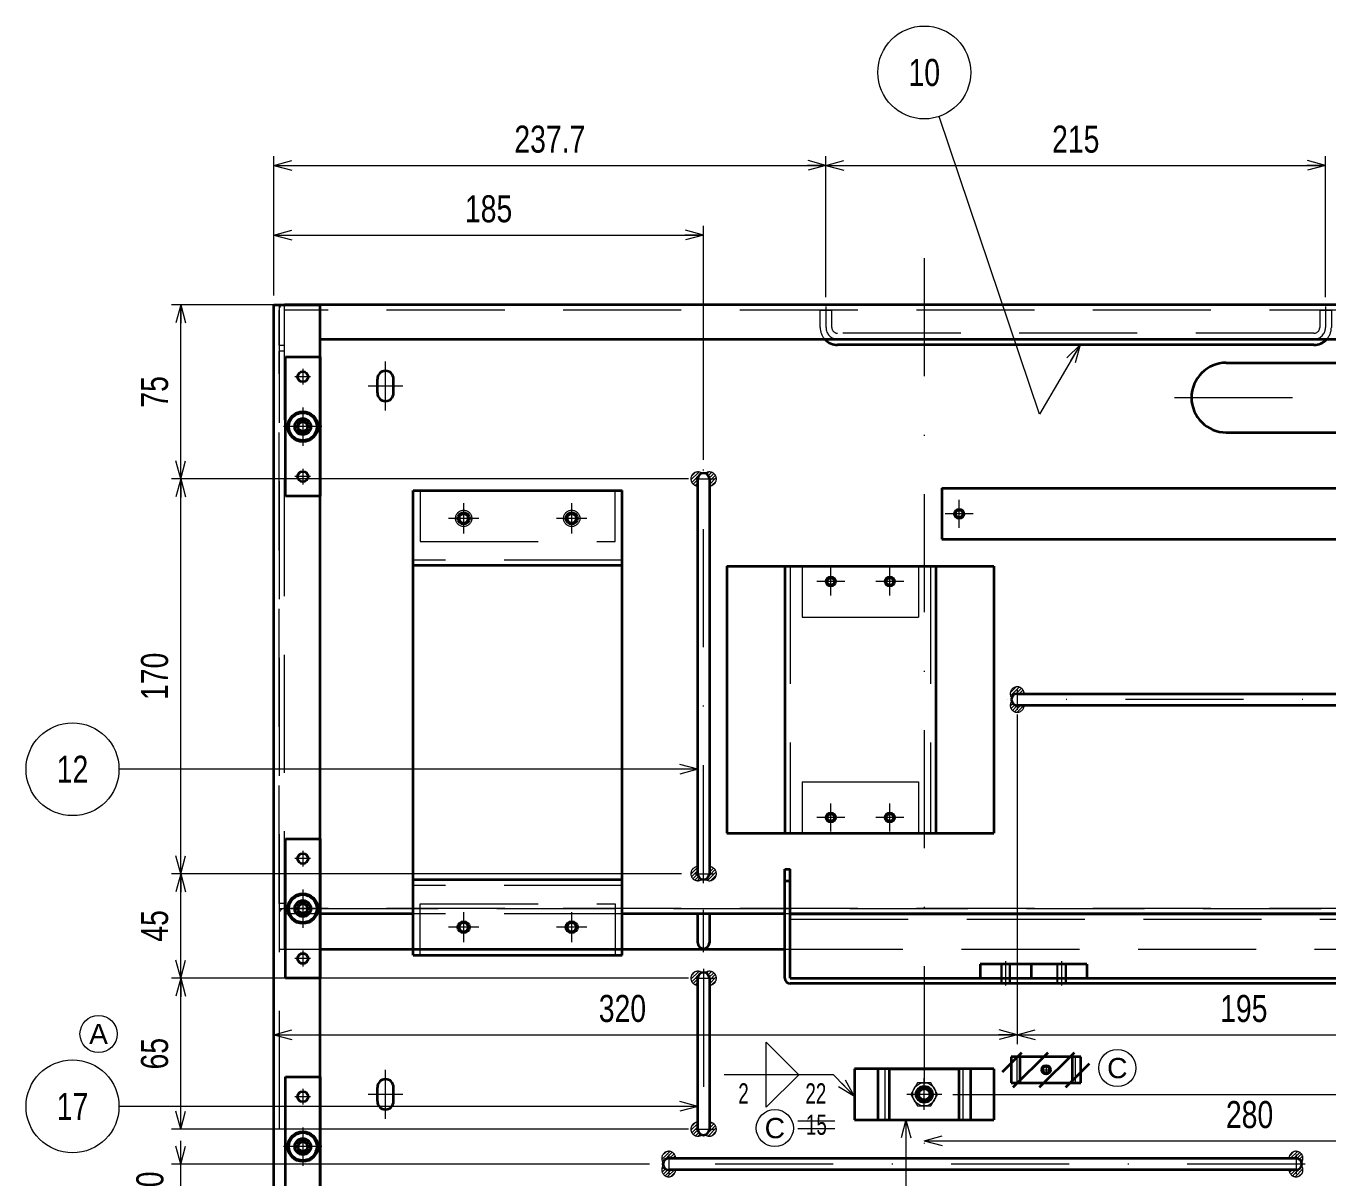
# Model space of a CAD drawing. Header units: millimetres. Extents: x 10 to 832, y 7 to 590.
# Drawn here: x 618.3 to 758.4, y 316 to 440 of the extents above; entities that cross this region are included whole.
import ezdxf
from ezdxf.enums import TextEntityAlignment as Align

# ---------------------------------------------------------------- set-up
doc = ezdxf.new("R2010")
doc.units = ezdxf.units.MM
for name, pattern in [('DASHDOT', [25.3, 12.7, -6.3, 0, -6.3]), ('DASHED', [19, 12.7, -6.3]), ('DIVIDE', [31.6, 12.7, -6.3, 0, -6.3, 0, -6.3])]:
    doc.linetypes.add(name, pattern=pattern)
for name, color, linetype in [('GR1_02', 7, 'Continuous'), ('GR1_04', 7, 'Continuous'), ('GR1_05', 7, 'Continuous'), ('GR1_06', 7, 'Continuous'), ('GR1_11', 7, 'Continuous'), ('GR1_12', 7, 'Continuous'), ('GR1_15', 7, 'Continuous'), ('GR1_16', 7, 'Continuous'), ('訂正', 7, 'Continuous')]:
    doc.layers.add(name, color=color, linetype=linetype)
doc.styles.add('HG丸ｺﾞｼｯｸM-PRO', font='')
doc.styles.get('HG丸ｺﾞｼｯｸM-PRO').set_extended_font_data('HG丸ｺﾞｼｯｸM-PRO')
pattern_1 = [(45, (0, 0), (-0.176776695, 0.176776695), [])]

# ---------------------------------------------------------------- blocks, each defined once
blk = doc.blocks.new('BLKF147')
at = {"layer": 'GR1_05', "color": 3, "linetype": 'Continuous', "lineweight": 35}
for p, q in [((700, 337.5), (700, 349.25)), ((700, 349.25), (700.575, 349.25)), ((700.575, 337.5), (700.575, 349.25)), ((783.85, 337.5), (783.85, 344.425)), ((784.425, 344.425), (784.425, 337.5)), ((700.575, 337.5), (783.85, 337.5)), ((783.85, 336.925), (700.575, 336.925))]:
    blk.add_line(p, q, dxfattribs=at)
for centre, start, end in [((700.575, 337.5), 180, 270), ((783.85, 337.5), 270, 0)]:
    blk.add_arc(centre, 0.575, start, end, dxfattribs=at)
blk = doc.blocks.new('BLKF146')
at = {"layer": 'GR1_05', "color": 3, "linetype": 'Continuous', "lineweight": 35}
for p, q in [((700, 348), (700.575, 348)), ((700.575, 344.425), (783.85, 344.425)), ((783.85, 344.425), (784.425, 344.425)), ((783.85, 343.175), (784.425, 343.175))]:
    blk.add_line(p, q, dxfattribs=at)
at = {"layer": 'GR1_05', "color": 4, "linetype": 'DASHED', "lineweight": 13}
blk.add_line((700.575, 343.85), (783.85, 343.85), dxfattribs=at)
at = {"layer": 'GR1_05', "color": 3, "linetype": 'Continuous', "lineweight": 35}
blk.add_blockref('BLKF147', (0, 0), dxfattribs=at)
blk = doc.blocks.new('BLKF148')
at = {"layer": 'GR1_06', "color": 3, "linetype": 'Continuous', "lineweight": 35}
for p, q in [((693.75, 381.875), (722.5, 381.875)), ((693.75, 381.875), (693.75, 353.125)), ((700, 381.875), (700, 353.125)), ((716.25, 381.875), (716.25, 353.125)), ((722.5, 381.875), (722.5, 353.125)), ((693.75, 353.125), (722.5, 353.125))]:
    blk.add_line(p, q, dxfattribs=at)
at = {"layer": 'GR1_06', "color": 4, "linetype": 'DASHED', "lineweight": 13}
for p, q in [((700.575, 381.875), (700.575, 353.125)), ((715.675, 381.875), (715.675, 353.125))]:
    blk.add_line(p, q, dxfattribs=at)
blk = doc.blocks.new('BLKF149')
at = {"layer": 'GR1_06', "color": 4, "linetype": 'DASHED', "lineweight": 13}
for p, q in [((701.875, 381.875), (701.875, 376.375)), ((701.875, 381.875), (714.375, 381.875)), ((714.375, 381.875), (714.375, 376.375)), ((701.875, 376.375), (714.375, 376.375))]:
    blk.add_line(p, q, dxfattribs=at)
blk = doc.blocks.new('BLKF150')
at = {"layer": 'GR1_06', "color": 4, "linetype": 'DASHED', "lineweight": 13}
for p, q in [((701.875, 358.625), (701.875, 353.125)), ((701.875, 358.625), (714.375, 358.625)), ((714.375, 358.625), (714.375, 353.125)), ((701.875, 353.125), (714.375, 353.125))]:
    blk.add_line(p, q, dxfattribs=at)
blk = doc.blocks.new('BLKF152')
at = {"layer": 'GR1_06', "color": 3, "linetype": 'Continuous', "lineweight": 35}
for radius in [0.5, 0.4]:
    blk.add_circle((704.95, 380.2), radius, dxfattribs=at)
blk = doc.blocks.new('BLKF151')
at = {"layer": 'GR1_06', "color": 4, "linetype": 'DASHDOT', "lineweight": 13}
for p, q in [((704.95, 378.7), (704.95, 381.7)), ((706.45, 380.2), (703.45, 380.2))]:
    blk.add_line(p, q, dxfattribs=at)
at = {"layer": 'GR1_06', "color": 3, "linetype": 'Continuous', "lineweight": 35}
blk.add_blockref('BLKF152', (0, 0), dxfattribs=at)
blk = doc.blocks.new('BLKF154')
at = {"layer": 'GR1_06', "color": 3, "linetype": 'Continuous', "lineweight": 35}
for radius in [0.5, 0.4]:
    blk.add_circle((711.3, 380.2), radius, dxfattribs=at)
blk = doc.blocks.new('BLKF153')
at = {"layer": 'GR1_06', "color": 4, "linetype": 'DASHDOT', "lineweight": 13}
for p, q in [((711.3, 378.7), (711.3, 381.7)), ((712.8, 380.2), (709.8, 380.2))]:
    blk.add_line(p, q, dxfattribs=at)
at = {"layer": 'GR1_06', "color": 3, "linetype": 'Continuous', "lineweight": 35}
blk.add_blockref('BLKF154', (0, 0), dxfattribs=at)
blk = doc.blocks.new('BLKF156')
at = {"layer": 'GR1_06', "color": 3, "linetype": 'Continuous', "lineweight": 35}
for radius in [0.5, 0.4]:
    blk.add_circle((711.3, 354.8), radius, dxfattribs=at)
blk = doc.blocks.new('BLKF155')
at = {"layer": 'GR1_06', "color": 4, "linetype": 'DASHDOT', "lineweight": 13}
for p, q in [((711.3, 353.3), (711.3, 356.3)), ((712.8, 354.8), (709.8, 354.8))]:
    blk.add_line(p, q, dxfattribs=at)
at = {"layer": 'GR1_06', "color": 3, "linetype": 'Continuous', "lineweight": 35}
blk.add_blockref('BLKF156', (0, 0), dxfattribs=at)
blk = doc.blocks.new('BLKF158')
at = {"layer": 'GR1_06', "color": 3, "linetype": 'Continuous', "lineweight": 35}
for radius in [0.5, 0.4]:
    blk.add_circle((704.95, 354.8), radius, dxfattribs=at)
blk = doc.blocks.new('BLKF157')
at = {"layer": 'GR1_06', "color": 4, "linetype": 'DASHDOT', "lineweight": 13}
for p, q in [((704.95, 353.3), (704.95, 356.3)), ((706.45, 354.8), (703.45, 354.8))]:
    blk.add_line(p, q, dxfattribs=at)
at = {"layer": 'GR1_06', "color": 3, "linetype": 'Continuous', "lineweight": 35}
blk.add_blockref('BLKF158', (0, 0), dxfattribs=at)
blk = doc.blocks.new('BLKF159')
at = {"layer": 'GR1_06', "color": 3, "linetype": 'Continuous', "lineweight": 35}
for p, q in [((660, 390), (682.5, 390)), ((660, 340), (660, 390)), ((682.5, 340), (682.5, 390)), ((682.5, 381.925), (660, 381.925)), ((682.5, 348.075), (660, 348.075)), ((660, 340), (682.5, 340))]:
    blk.add_line(p, q, dxfattribs=at)
at = {"layer": 'GR1_06', "color": 4, "linetype": 'DASHED', "lineweight": 13}
for p, q in [((682.5, 382.5), (660, 382.5)), ((682.5, 347.5), (660, 347.5))]:
    blk.add_line(p, q, dxfattribs=at)
blk = doc.blocks.new('BLKF161')
at = {"layer": 'GR1_06', "color": 3, "linetype": 'Continuous', "lineweight": 35}
for radius in [0.625, 0.5]:
    blk.add_circle((665.4375, 387), radius, dxfattribs=at)
blk = doc.blocks.new('BLKF160')
at = {"layer": 'GR1_06', "color": 4, "linetype": 'DASHDOT', "lineweight": 13}
for p, q in [((665.4375, 385.375), (665.4375, 388.625)), ((667.0625, 387), (663.8125, 387))]:
    blk.add_line(p, q, dxfattribs=at)
at = {"layer": 'GR1_06', "color": 3, "linetype": 'Continuous', "lineweight": 35}
blk.add_blockref('BLKF161', (0, 0), dxfattribs=at)
blk = doc.blocks.new('BLKF163')
at = {"layer": 'GR1_06', "color": 3, "linetype": 'Continuous', "lineweight": 35}
for radius in [0.625, 0.5]:
    blk.add_circle((677.0625, 387), radius, dxfattribs=at)
blk = doc.blocks.new('BLKF162')
at = {"layer": 'GR1_06', "color": 4, "linetype": 'DASHDOT', "lineweight": 13}
for p, q in [((677.0625, 385.375), (677.0625, 388.625)), ((678.6875, 387), (675.4375, 387))]:
    blk.add_line(p, q, dxfattribs=at)
at = {"layer": 'GR1_06', "color": 3, "linetype": 'Continuous', "lineweight": 35}
blk.add_blockref('BLKF163', (0, 0), dxfattribs=at)
blk = doc.blocks.new('BLKF165')
at = {"layer": 'GR1_06', "color": 3, "linetype": 'Continuous', "lineweight": 35}
for radius in [0.625, 0.5]:
    blk.add_circle((677.0625, 343), radius, dxfattribs=at)
blk = doc.blocks.new('BLKF164')
at = {"layer": 'GR1_06', "color": 4, "linetype": 'DASHDOT', "lineweight": 13}
for p, q in [((677.0625, 341.375), (677.0625, 344.625)), ((678.6875, 343), (675.4375, 343))]:
    blk.add_line(p, q, dxfattribs=at)
at = {"layer": 'GR1_06', "color": 3, "linetype": 'Continuous', "lineweight": 35}
blk.add_blockref('BLKF165', (0, 0), dxfattribs=at)
blk = doc.blocks.new('BLKF167')
at = {"layer": 'GR1_06', "color": 3, "linetype": 'Continuous', "lineweight": 35}
for radius in [0.625, 0.5]:
    blk.add_circle((665.4375, 343), radius, dxfattribs=at)
blk = doc.blocks.new('BLKF166')
at = {"layer": 'GR1_06', "color": 4, "linetype": 'DASHDOT', "lineweight": 13}
for p, q in [((665.4375, 341.375), (665.4375, 344.625)), ((667.0625, 343), (663.8125, 343))]:
    blk.add_line(p, q, dxfattribs=at)
at = {"layer": 'GR1_06', "color": 3, "linetype": 'Continuous', "lineweight": 35}
blk.add_blockref('BLKF167', (0, 0), dxfattribs=at)
blk = doc.blocks.new('BLKF168')
at = {"layer": 'GR1_06', "color": 4, "linetype": 'DASHED', "lineweight": 13}
for p, q in [((660.75, 390), (660.75, 384.5)), ((660.75, 390), (681.75, 390)), ((681.75, 384.5), (681.75, 390)), ((660.75, 384.5), (681.75, 384.5))]:
    blk.add_line(p, q, dxfattribs=at)
blk = doc.blocks.new('BLKF169')
at = {"layer": 'GR1_06', "color": 4, "linetype": 'DASHED', "lineweight": 13}
for p, q in [((660.75, 340), (660.75, 345.5)), ((660.75, 345.5), (681.75, 345.5)), ((681.75, 345.5), (681.75, 340)), ((660.75, 340), (681.75, 340))]:
    blk.add_line(p, q, dxfattribs=at)
blk = doc.blocks.new('BLKF171')
at = {"layer": 'GR1_06', "color": 3, "linetype": 'Continuous', "lineweight": 35}
for p, q in [((716.875, 390.25), (716.875, 384.75)), ((716.875, 390.25), (770.875, 390.25)), ((770.875, 384.75), (770.875, 390.25)), ((716.875, 384.75), (770.875, 384.75))]:
    blk.add_line(p, q, dxfattribs=at)
blk = doc.blocks.new('BLKF172')
at = {"layer": 'GR1_06', "color": 3, "linetype": 'Continuous', "lineweight": 35}
for radius in [0.5, 0.4]:
    blk.add_circle((769, 387.5), radius, dxfattribs=at)
blk = doc.blocks.new('BLKF173')
at = {"layer": 'GR1_06', "color": 3, "linetype": 'Continuous', "lineweight": 35}
for radius in [0.5, 0.4]:
    blk.add_circle((718.75, 387.5), radius, dxfattribs=at)
blk = doc.blocks.new('BLKF170')
at = {"layer": 'GR1_06', "color": 4, "linetype": 'DASHDOT', "lineweight": 13}
for p, q in [((718.75, 386), (718.75, 389)), ((769, 386), (769, 389)), ((720.25, 387.5), (717.25, 387.5)), ((770.5, 387.5), (767.5, 387.5))]:
    blk.add_line(p, q, dxfattribs=at)
at = {"layer": 'GR1_06', "color": 3, "linetype": 'Continuous', "lineweight": 35}
for name in ['BLKF171', 'BLKF173', 'BLKF172']:
    blk.add_blockref(name, (0, 0), dxfattribs=at)
blk = doc.blocks.new('BLKF176')
at = {"layer": 'GR1_12', "color": 3, "linetype": 'Continuous', "lineweight": 35}
for p, q in [((646.25, 389.38), (646.25, 404.38)), ((646.25, 404.38), (650, 404.38)), ((650, 404.38), (650, 389.38)), ((650, 389.38), (646.25, 389.38))]:
    blk.add_line(p, q, dxfattribs=at)
blk = doc.blocks.new('BLKF175')
at = {"layer": 'GR1_12', "color": 4, "linetype": 'DASHDOT', "lineweight": 13}
for p, q in [((648.97, 402.25), (647.28, 402.25)), ((648.13, 403.09), (648.13, 401.41)), ((648.13, 398.94), (648.13, 394.81)), ((650.19, 396.88), (646.06, 396.88)), ((648.13, 392.34), (648.13, 390.66)), ((648.97, 391.5), (647.28, 391.5))]:
    blk.add_line(p, q, dxfattribs=at)
at = {"layer": 'GR1_12', "color": 3, "linetype": 'Continuous', "lineweight": 35}
for centre, radius in [((648.13, 402.25), 0.562), ((648.13, 396.88), 1.62), ((648.13, 391.5), 0.562)]:
    blk.add_circle(centre, radius, dxfattribs=at)
blk.add_blockref('BLKF176', (0, 0), dxfattribs=at)
blk = doc.blocks.new('BLKF177')
at = {"layer": 'GR1_12', "color": 3, "linetype": 'Continuous', "lineweight": 35}
for radius in [1.62, 1.5, 0.875, 0.625, 0.5]:
    blk.add_circle((648.13, 396.88), radius, dxfattribs=at)
at = {"layer": 'GR1_12', "color": 4, "linetype": 'DASHED', "lineweight": 13}
for radius in [1.5, 1.48]:
    blk.add_circle((648.13, 396.88), radius, dxfattribs=at)
blk = doc.blocks.new('BLKF179')
at = {"layer": 'GR1_12', "color": 3, "linetype": 'Continuous', "lineweight": 35}
for p, q in [((646.25, 337.5), (646.25, 352.5)), ((646.25, 352.5), (650, 352.5)), ((650, 352.5), (650, 337.5)), ((650, 337.5), (646.25, 337.5))]:
    blk.add_line(p, q, dxfattribs=at)
blk = doc.blocks.new('BLKF178')
at = {"layer": 'GR1_12', "color": 4, "linetype": 'DASHDOT', "lineweight": 13}
for p, q in [((648.97, 350.38), (647.28, 350.38)), ((648.13, 351.22), (648.13, 349.53)), ((648.13, 347.06), (648.13, 342.94)), ((650.19, 345), (646.06, 345)), ((648.13, 340.47), (648.13, 338.78)), ((648.97, 339.62), (647.28, 339.62))]:
    blk.add_line(p, q, dxfattribs=at)
at = {"layer": 'GR1_12', "color": 3, "linetype": 'Continuous', "lineweight": 35}
for centre, radius in [((648.13, 350.38), 0.562), ((648.13, 345), 1.62), ((648.13, 339.62), 0.562)]:
    blk.add_circle(centre, radius, dxfattribs=at)
blk.add_blockref('BLKF179', (0, 0), dxfattribs=at)
blk = doc.blocks.new('BLKF180')
at = {"layer": 'GR1_12', "color": 3, "linetype": 'Continuous', "lineweight": 35}
for radius in [1.62, 1.5, 0.875, 0.625, 0.5]:
    blk.add_circle((648.13, 345), radius, dxfattribs=at)
at = {"layer": 'GR1_12', "color": 4, "linetype": 'DASHED', "lineweight": 13}
for radius in [1.5, 1.48]:
    blk.add_circle((648.13, 345), radius, dxfattribs=at)
blk = doc.blocks.new('BLKF182')
at = {"layer": 'GR1_12', "color": 3, "linetype": 'Continuous', "lineweight": 35}
for p, q in [((646.25, 311.88), (646.25, 326.88)), ((646.25, 326.88), (650, 326.88)), ((650, 326.88), (650, 311.88)), ((650, 311.88), (646.25, 311.88))]:
    blk.add_line(p, q, dxfattribs=at)
blk = doc.blocks.new('BLKF181')
at = {"layer": 'GR1_12', "color": 4, "linetype": 'DASHDOT', "lineweight": 13}
for p, q in [((648.13, 325.59), (648.13, 323.91)), ((648.97, 324.75), (647.28, 324.75)), ((648.13, 321.44), (648.13, 317.31)), ((650.19, 319.38), (646.06, 319.38)), ((648.97, 314), (647.28, 314)), ((648.13, 314.84), (648.13, 313.16))]:
    blk.add_line(p, q, dxfattribs=at)
at = {"layer": 'GR1_12', "color": 3, "linetype": 'Continuous', "lineweight": 35}
for centre, radius in [((648.13, 324.75), 0.562), ((648.13, 319.38), 1.62), ((648.13, 314), 0.562)]:
    blk.add_circle(centre, radius, dxfattribs=at)
blk.add_blockref('BLKF182', (0, 0), dxfattribs=at)
blk = doc.blocks.new('BLKF183')
at = {"layer": 'GR1_12', "color": 3, "linetype": 'Continuous', "lineweight": 35}
for radius in [1.62, 1.5, 0.875, 0.625, 0.5]:
    blk.add_circle((648.13, 319.38), radius, dxfattribs=at)
at = {"layer": 'GR1_12', "color": 4, "linetype": 'DASHED', "lineweight": 13}
for radius in [1.5, 1.48]:
    blk.add_circle((648.13, 319.38), radius, dxfattribs=at)
blk = doc.blocks.new('BLKF199')
at = {"layer": 'GR1_11', "color": 3, "linetype": 'Continuous', "lineweight": 35}
for p, q in [((687.5, 318.125), (755, 318.125)), ((755, 316.875), (687.5, 316.875))]:
    blk.add_line(p, q, dxfattribs=at)
for centre, start, end in [((687.5, 317.5), 90, 270), ((755, 317.5), 270, 90)]:
    blk.add_arc(centre, 0.625, start, end, dxfattribs=at)
blk = doc.blocks.new('BLKF208')
at = {"layer": 'GR1_11', "color": 3, "linetype": 'Continuous', "lineweight": 35}
for p, q in [((690.625, 348.75), (690.625, 391.25)), ((691.875, 391.25), (691.875, 348.75))]:
    blk.add_line(p, q, dxfattribs=at)
for centre, start, end in [((691.25, 391.25), 0, 180), ((691.25, 348.75), 180, 0)]:
    blk.add_arc(centre, 0.625, start, end, dxfattribs=at)
blk = doc.blocks.new('BLKF210')
at = {"layer": 'GR1_11', "color": 4, "linetype": 'DASHED', "lineweight": 13}
for p, q in [((703.8, 407.55), (703.8, 409.43)), ((703.8, 409.43), (705.05, 409.43)), ((705.05, 407.55), (705.05, 409.43)), ((757.55, 409.43), (757.55, 407.55)), ((757.55, 409.43), (758.8, 409.43)), ((758.8, 409.43), (758.8, 407.55)), ((756.92, 406.93), (705.67, 406.93))]:
    blk.add_line(p, q, dxfattribs=at)
at = {"layer": 'GR1_11', "color": 3, "linetype": 'Continuous', "lineweight": 35}
blk.add_line((756.92, 405.68), (705.67, 405.68), dxfattribs=at)
blk = doc.blocks.new('BLKF209')
at = {"layer": 'GR1_11', "color": 4, "linetype": 'DASHDOT', "lineweight": 13}
for p, q in [((704.425, 407.55), (704.425, 409.825)), ((758.175, 409.825), (758.175, 407.55)), ((756.925, 406.3), (705.675, 406.3))]:
    blk.add_line(p, q, dxfattribs=at)
at = {"layer": 'GR1_11', "color": 4, "linetype": 'DASHED', "lineweight": 13}
for centre, radius, start, end in [((705.675, 407.55), 1.875, 180, 223.89455), ((705.675, 407.55), 0.625, 180, 270), ((756.925, 407.55), 0.625, 270, 0), ((756.925, 407.55), 1.875, 316.10545, 0)]:
    blk.add_arc(centre, radius, start, end, dxfattribs=at)
at = {"layer": 'GR1_11', "color": 4, "linetype": 'DASHDOT', "lineweight": 13}
for centre, start, end in [((705.675, 407.55), 180, 270), ((756.925, 407.55), 270, 0)]:
    blk.add_arc(centre, 1.25, start, end, dxfattribs=at)
at = {"layer": 'GR1_11', "color": 3, "linetype": 'Continuous', "lineweight": 35}
for centre, start, end in [((705.675, 407.55), 223.89455, 270), ((756.925, 407.55), 270, 316.10545)]:
    blk.add_arc(centre, 1.875, start, end, dxfattribs=at)
at = {"layer": 'GR1_11', "color": 4, "linetype": 'DASHED', "lineweight": 13}
blk.add_blockref('BLKF210', (0, 0), dxfattribs=at)
blk = doc.blocks.new('BLKF269')
at = {"layer": 'GR1_11', "color": 3, "linetype": 'Continuous', "lineweight": 35}
for p, q in [((725, 368.125), (773.75, 368.125)), ((773.75, 366.875), (725, 366.875))]:
    blk.add_line(p, q, dxfattribs=at)
for centre, start, end in [((725, 367.5), 90, 270), ((773.75, 367.5), 270, 90)]:
    blk.add_arc(centre, 0.625, start, end, dxfattribs=at)
blk = doc.blocks.new('FXTIP_ARROW_S')
at = {"color": 0, "linetype": 'Continuous', "lineweight": -2}
for q in [(-1, 0), (-0.966, 0.259), (-0.966, -0.259)]:
    blk.add_line((0, 0), q, dxfattribs=at)
blk = doc.blocks.new('FXTIP_ARROW_E')
at = {"color": 0, "linetype": 'Continuous', "lineweight": -2}
for q in [(-1, 0), (-0.966, 0.259), (-0.966, -0.259)]:
    blk.add_line((0, 0), q, dxfattribs=at)
blk = doc.blocks.new('BLKF300')
at = {"layer": 'GR1_16', "color": 4, "linetype": 'Continuous', "lineweight": 13}
for p, q in [((701.5, 327.11), (698, 330.61)), ((698, 323.61), (698, 330.61)), ((701.5, 327.11), (698, 323.61))]:
    blk.add_line(p, q, dxfattribs=at)
blk = doc.blocks.new('BLKF323')
at = {"layer": 'GR1_05', "color": 4, "linetype": 'DASHED', "lineweight": 13}
for p, q in [((723.25, 339), (723.25, 336.925)), ((723.35, 339), (723.35, 336.925)), ((724.15, 339), (724.15, 336.925)), ((724.25, 339), (724.25, 336.925))]:
    blk.add_line(p, q, dxfattribs=at)
blk = doc.blocks.new('BLKF324')
at = {"layer": 'GR1_05', "color": 4, "linetype": 'DASHED', "lineweight": 13}
for p, q in [((729.25, 339), (729.25, 336.925)), ((729.35, 339), (729.35, 336.925)), ((730.15, 339), (730.15, 336.925)), ((730.25, 339), (730.25, 336.925))]:
    blk.add_line(p, q, dxfattribs=at)
blk = doc.blocks.new('BLKF325')
at = {"layer": 'GR1_05', "color": 3, "linetype": 'Continuous', "lineweight": 35}
for p, q in [((721, 339), (721, 337.5)), ((732.5, 339), (721, 339)), ((726.5, 339), (726.5, 337.5)), ((732.5, 339), (732.5, 337.5)), ((721, 337.5), (732.5, 337.5))]:
    blk.add_line(p, q, dxfattribs=at)
blk = doc.blocks.new('BLKF322')
at = {"layer": 'GR1_05', "color": 4, "linetype": 'DASHDOT', "lineweight": 13}
for p, q in [((723.75, 339.34), (723.75, 336.71)), ((729.75, 339.34), (729.75, 336.71))]:
    blk.add_line(p, q, dxfattribs=at)
at = {"layer": 'GR1_05', "color": 3, "linetype": 'Continuous', "lineweight": 35}
blk.add_blockref('BLKF325', (0, 0), dxfattribs=at)
at = {"layer": 'GR1_05', "color": 4, "linetype": 'DASHED', "lineweight": 13}
for name in ['BLKF323', 'BLKF324']:
    blk.add_blockref(name, (0, 0), dxfattribs=at)
blk = doc.blocks.new('BLKF336')
at = {"layer": 'GR1_11', "color": 3, "linetype": 'Continuous', "lineweight": 35}
for p, q in [((690.625, 321.25), (690.625, 337.5)), ((691.875, 337.5), (691.875, 321.25))]:
    blk.add_line(p, q, dxfattribs=at)
for centre, start, end in [((691.25, 337.5), 0, 180), ((691.25, 321.25), 180, 0)]:
    blk.add_arc(centre, 0.625, start, end, dxfattribs=at)
blk = doc.blocks.new('BLKF338')
at = {"layer": 'GR1_11', "color": 3, "linetype": 'Continuous', "lineweight": 35}
for p, q in [((690.625, 341.3), (690.625, 344.425)), ((691.875, 344.425), (691.875, 341.3))]:
    blk.add_line(p, q, dxfattribs=at)
blk.add_arc((691.25, 341.3), 0.625, 180, 0, dxfattribs=at)
blk = doc.blocks.new('BLKF337')
at = {"layer": 'GR1_11', "color": 4, "linetype": 'DASHDOT', "lineweight": 13}
blk.add_line((691.25, 340.3), (691.25, 344.88), dxfattribs=at)
at = {"layer": 'GR1_11', "color": 4, "linetype": 'DASHED', "lineweight": 13}
blk.add_line((691.88, 344.43), (690.63, 344.43), dxfattribs=at)
at = {"layer": 'GR1_11', "color": 3, "linetype": 'Continuous', "lineweight": 35}
blk.add_blockref('BLKF338', (0, 0), dxfattribs=at)
blk = doc.blocks.new('BLKF462')
at = {"layer": '訂正', "color": 3, "linetype": 'Continuous', "lineweight": 35}
for p, q in [((731.85, 329.05), (724.35, 329.05)), ((724.35, 329.05), (724.35, 326.24)), ((725.29, 329.05), (725.29, 326.24)), ((730.91, 329.05), (730.91, 326.24)), ((731.85, 326.24), (731.85, 329.05)), ((724.35, 326.24), (731.85, 326.24))]:
    blk.add_line(p, q, dxfattribs=at)
at = {"layer": '訂正', "color": 4, "linetype": 'DASHED', "lineweight": 13}
for p, q in [((724.95, 329.05), (724.95, 326.24)), ((731.25, 329.05), (731.25, 326.24))]:
    blk.add_line(p, q, dxfattribs=at)
at = {"layer": '訂正', "color": 4, "linetype": 'DASHDOT', "lineweight": 13}
for p, q in [((728.1, 328.16), (728.1, 327.13)), ((727.59, 327.65), (728.62, 327.65))]:
    blk.add_line(p, q, dxfattribs=at)
at = {"layer": '訂正', "color": 3, "linetype": 'Continuous', "lineweight": 35}
for radius in [0.469, 0.375]:
    blk.add_circle((728.1, 327.65), radius, dxfattribs=at)
blk = doc.blocks.new('BLKF503')
at = {"layer": 'GR1_02', "color": 3, "linetype": 'Continuous', "lineweight": 35}
for p, q in [((707.5, 327.75), (707.5, 322.25)), ((722.5, 327.75), (707.5, 327.75)), ((710, 327.75), (710, 322.25)), ((711.25, 327.75), (718.75, 327.75)), ((711.25, 322.25), (711.25, 327.75)), ((718.75, 322.25), (718.75, 327.75)), ((720, 322.25), (720, 327.75)), ((722.5, 327.75), (722.5, 322.25)), ((707.5, 322.25), (722.5, 322.25)), ((711.25, 322.25), (718.75, 322.25))]:
    blk.add_line(p, q, dxfattribs=at)
at = {"layer": 'GR1_02', "color": 4, "linetype": 'DASHED', "lineweight": 13}
for p, q in [((710.8, 322.25), (710.8, 327.75)), ((719.2, 322.25), (719.2, 327.75)), ((714.28, 326.25), (713.56, 325)), ((715.72, 326.25), (714.28, 326.25)), ((716.44, 325), (715.72, 326.25)), ((713.56, 325), (714.28, 323.75)), ((714.28, 323.75), (715.72, 323.75)), ((715.72, 323.75), (716.44, 325))]:
    blk.add_line(p, q, dxfattribs=at)
at = {"layer": 'GR1_02', "color": 4, "linetype": 'DASHDOT', "lineweight": 13}
for p, q in [((715, 323.34), (715, 326.76)), ((716.89, 325), (713.12, 325))]:
    blk.add_line(p, q, dxfattribs=at)
at = {"layer": 'GR1_02', "color": 4, "linetype": 'DASHED', "lineweight": 13}
blk.add_circle((715, 325), 1.25, dxfattribs=at)
at = {"layer": 'GR1_02', "color": 3, "linetype": 'Continuous', "lineweight": 35}
for radius in [0.875, 0.75, 0.6]:
    blk.add_circle((715, 325), radius, dxfattribs=at)
blk = doc.blocks.new('BLKF504')
at = {"layer": 'GR1_02', "color": 3, "linetype": 'Continuous', "lineweight": 35}
for p, q in [((645, 162.5), (645, 410)), ((645, 410), (650, 410)), ((650, 307.17), (650, 410))]:
    blk.add_line(p, q, dxfattribs=at)
at = {"layer": 'GR1_02', "color": 4, "linetype": 'DASHED', "lineweight": 13}
for p, q in [((645.57, 410), (645.57, 162.5)), ((645.57, 345), (650, 345)), ((650, 345), (784.43, 345))]:
    blk.add_line(p, q, dxfattribs=at)
blk = doc.blocks.new('BLKF522')
at = {"layer": 'GR1_02', "color": 4, "linetype": 'DASHDOT', "lineweight": 13}
for p, q in [((657.025, 322.375), (657.025, 327.625)), ((658.9, 325), (655.15, 325))]:
    blk.add_line(p, q, dxfattribs=at)
at = {"layer": 'GR1_02', "color": 3, "linetype": 'Continuous', "lineweight": 35}
for p, q in [((656.15, 324.25), (656.15, 325.75)), ((657.9, 324.25), (657.9, 325.75))]:
    blk.add_line(p, q, dxfattribs=at)
for centre, start, end in [((657.025, 325.75), 0, 180), ((657.025, 324.25), 180, 0)]:
    blk.add_arc(centre, 0.875, start, end, dxfattribs=at)
blk = doc.blocks.new('BLKF502')
at = {"layer": 'GR1_02', "color": 4, "linetype": 'DASHDOT', "lineweight": 13}
blk.add_line((715, 415), (715, 295.5), dxfattribs=at)
at = {"layer": 'GR1_02', "color": 3, "linetype": 'Continuous', "lineweight": 35}
for centre in [(648.13, 402.25), (648.13, 391.5), (648.13, 350.38), (648.13, 339.63), (648.13, 324.75)]:
    blk.add_circle(centre, 0.562, dxfattribs=at)
for name in ['BLKF504', 'BLKF522', 'BLKF503']:
    blk.add_blockref(name, (0, 0), dxfattribs=at)
blk = doc.blocks.new('BLKF557')
at = {"layer": 'GR1_04', "color": 3, "linetype": 'Continuous', "lineweight": 35}
for p, q in [((747.5, 403.75), (766.25, 403.75)), ((747.5, 396.25), (766.25, 396.25))]:
    blk.add_line(p, q, dxfattribs=at)
for centre, start, end in [((747.5, 400), 90, 270), ((766.25, 400), 270, 90)]:
    blk.add_arc(centre, 3.75, start, end, dxfattribs=at)
blk = doc.blocks.new('BLKF558')
at = {"layer": 'GR1_04', "color": 4, "linetype": 'DASHDOT', "lineweight": 13}
for p, q in [((657.025, 398.625), (657.025, 403.875)), ((658.9, 401.25), (655.15, 401.25))]:
    blk.add_line(p, q, dxfattribs=at)
at = {"layer": 'GR1_04', "color": 3, "linetype": 'Continuous', "lineweight": 35}
for p, q in [((656.15, 400.5), (656.15, 402)), ((657.9, 400.5), (657.9, 402))]:
    blk.add_line(p, q, dxfattribs=at)
for centre, start, end in [((657.025, 402), 0, 180), ((657.025, 400.5), 180, 0)]:
    blk.add_arc(centre, 0.875, start, end, dxfattribs=at)
blk = doc.blocks.new('BLKF559')
at = {"layer": 'GR1_04', "color": 4, "linetype": 'DASHDOT', "lineweight": 13}
for p, q in [((780, 398.625), (780, 403.875)), ((781.875, 401.25), (778.125, 401.25))]:
    blk.add_line(p, q, dxfattribs=at)
at = {"layer": 'GR1_04', "color": 3, "linetype": 'Continuous', "lineweight": 35}
for p, q in [((779.125, 400.5), (779.125, 402)), ((780.875, 400.5), (780.875, 402))]:
    blk.add_line(p, q, dxfattribs=at)
for centre, start, end in [((780, 402), 0, 180), ((780, 400.5), 180, 0)]:
    blk.add_arc(centre, 0.875, start, end, dxfattribs=at)
blk = doc.blocks.new('BLKF560')
at = {"layer": 'GR1_04', "color": 4, "linetype": 'DASHDOT', "lineweight": 13}
for p, q in [((780, 352.375), (780, 357.625)), ((781.875, 355), (778.125, 355))]:
    blk.add_line(p, q, dxfattribs=at)
at = {"layer": 'GR1_04', "color": 3, "linetype": 'Continuous', "lineweight": 35}
for p, q in [((779.125, 354.25), (779.125, 355.75)), ((780.875, 354.25), (780.875, 355.75))]:
    blk.add_line(p, q, dxfattribs=at)
for centre, start, end in [((780, 355.75), 0, 180), ((780, 354.25), 180, 0)]:
    blk.add_arc(centre, 0.875, start, end, dxfattribs=at)
blk = doc.blocks.new('BLKF556')
at = {"layer": 'GR1_04', "color": 4, "linetype": 'DASHED', "lineweight": 13}
for p, q in [((645.575, 405.625), (645.575, 409.425)), ((646.15, 340.625), (646.15, 410)), ((650, 409.425), (646.15, 409.425)), ((783.85, 409.425), (650, 409.425)), ((783.85, 406.25), (783.85, 409.425)), ((646.15, 405.625), (645.575, 405.625)), ((645.575, 345.55), (645.575, 405)), ((646.15, 405), (645.575, 405)), ((646.15, 345.55), (645.575, 345.55)), ((783.85, 345), (646.15, 345)), ((645.575, 344.425), (645.575, 340.625)), ((650, 344.425), (646.15, 344.425)), ((682.5, 344.425), (660, 344.425)), ((700.575, 344.425), (700, 344.425)), ((645.575, 340.625), (650, 340.625)), ((700, 340.625), (784.425, 340.625))]:
    blk.add_line(p, q, dxfattribs=at)
at = {"layer": 'GR1_04', "color": 3, "linetype": 'Continuous', "lineweight": 35}
for p, q in [((783.85, 410), (646.15, 410)), ((650, 406.25), (650, 410)), ((783.85, 409.425), (783.85, 410)), ((783.85, 409.425), (784.425, 409.425)), ((784.425, 405.625), (784.425, 409.425)), ((784.425, 406.25), (650, 406.25)), ((783.85, 340.625), (783.85, 406.25)), ((783.85, 405.625), (784.425, 405.625)), ((784.425, 405), (783.85, 405)), ((784.425, 345.55), (784.425, 405)), ((784.425, 345.55), (783.85, 345.55)), ((660, 344.425), (650, 344.425)), ((700, 344.425), (682.5, 344.425)), ((783.85, 344.425), (700.575, 344.425)), ((784.425, 344.425), (784.425, 340.625)), ((650, 340.625), (700, 340.625))]:
    blk.add_line(p, q, dxfattribs=at)
at = {"layer": 'GR1_04', "color": 4, "linetype": 'DASHDOT', "lineweight": 13}
blk.add_line((741.9306, 400), (772.148, 400), dxfattribs=at)
at = {"layer": 'GR1_04', "color": 4, "linetype": 'DASHED', "lineweight": 13}
for centre in [(665.4375, 387), (677.0625, 387)]:
    blk.add_circle(centre, 0.875, dxfattribs=at)
for centre in [(646.15, 409.425), (646.15, 344.425)]:
    blk.add_arc(centre, 0.575, 90, 180, dxfattribs=at)
at = {"layer": 'GR1_04', "color": 3, "linetype": 'Continuous', "lineweight": 35}
for centre in [(783.85, 409.425), (783.85, 344.425)]:
    blk.add_arc(centre, 0.575, 0, 90, dxfattribs=at)
for name in ['BLKF558', 'BLKF557', 'BLKF559', 'BLKF560']:
    blk.add_blockref(name, (0, 0), dxfattribs=at)

msp = doc.modelspace()

# ---------------------------------------------------------------- hatches: boundary and pattern name
at = {"layer": 'GR1_16', "linetype": 'DIVIDE', "lineweight": 13}
h = msp.add_hatch(dxfattribs=at)
h.set_pattern_fill('_USER', color=4, scale=0.25, angle=45, style=0, pattern_type=0)
h.set_pattern_definition(pattern_1)
edge = h.paths.add_edge_path(flags=0)
edge.add_arc((691.88, 391.25), 0.75, -90, 126.8699, ccw=False)
edge.add_line((691.88, 390.5), (691.88, 391.25))
edge.add_arc((691.25, 391.25), 0.625, 0, 73.7398)
edge = h.paths.add_edge_path(flags=0)
edge.add_arc((690.63, 391.25), 0.75, 53.1301, 270)
edge.add_line((690.63, 390.5), (690.63, 391.25))
edge.add_arc((691.25, 391.25), 0.625, 106.2602, 180, ccw=False)
h = msp.add_hatch(dxfattribs=at)
h.set_pattern_fill('_USER', color=4, scale=0.25, angle=45, style=0, pattern_type=0)
h.set_pattern_definition(pattern_1)
edge = h.paths.add_edge_path(flags=0)
edge.add_arc((725, 368.12), 0.75, 0, 216.8699, ccw=False)
edge.add_line((725.75, 368.12), (725, 368.12))
edge.add_arc((725, 367.5), 0.625, 90, 163.7398)
edge = h.paths.add_edge_path(flags=0)
edge.add_arc((725, 366.88), 0.75, 143.1301, 360)
edge.add_line((725.75, 366.88), (725, 366.88))
edge.add_arc((725, 367.5), 0.625, 196.2602, 270, ccw=False)
h = msp.add_hatch(dxfattribs=at)
h.set_pattern_fill('_USER', color=4, scale=0.25, angle=45, style=0, pattern_type=0)
h.set_pattern_definition(pattern_1)
edge = h.paths.add_edge_path(flags=0)
edge.add_arc((690.63, 348.75), 0.75, 90, 306.8699, ccw=False)
edge.add_line((690.63, 349.5), (690.63, 348.75))
edge.add_arc((691.25, 348.75), 0.625, 180, 253.7398)
edge = h.paths.add_edge_path(flags=0)
edge.add_arc((691.88, 348.75), 0.75, 233.1301, 450)
edge.add_line((691.88, 349.5), (691.88, 348.75))
edge.add_arc((691.25, 348.75), 0.625, 286.2602, 360, ccw=False)
h = msp.add_hatch(dxfattribs=at)
h.set_pattern_fill('_USER', color=4, scale=0.25, angle=45, style=0, pattern_type=0)
h.set_pattern_definition(pattern_1)
edge = h.paths.add_edge_path(flags=0)
edge.add_arc((691.88, 337.5), 0.75, -90, 126.8699, ccw=False)
edge.add_line((691.88, 336.75), (691.88, 337.5))
edge.add_arc((691.25, 337.5), 0.625, 0, 73.7398)
edge = h.paths.add_edge_path(flags=0)
edge.add_arc((690.63, 337.5), 0.75, 53.1301, 270)
edge.add_line((690.63, 336.75), (690.63, 337.5))
edge.add_arc((691.25, 337.5), 0.625, 106.2602, 180, ccw=False)
h = msp.add_hatch(dxfattribs=at)
h.set_pattern_fill('_USER', color=4, scale=0.25, angle=45, style=0, pattern_type=0)
h.set_pattern_definition(pattern_1)
edge = h.paths.add_edge_path(flags=0)
edge.add_arc((690.63, 321.25), 0.75, 90, 306.8699, ccw=False)
edge.add_line((690.63, 322), (690.63, 321.25))
edge.add_arc((691.25, 321.25), 0.625, 180, 253.7398)
edge = h.paths.add_edge_path(flags=0)
edge.add_arc((691.88, 321.25), 0.75, 233.1301, 450)
edge.add_line((691.88, 322), (691.88, 321.25))
edge.add_arc((691.25, 321.25), 0.625, 286.2602, 360, ccw=False)
h = msp.add_hatch(dxfattribs=at)
h.set_pattern_fill('_USER', color=4, scale=0.25, angle=45, style=0, pattern_type=0)
h.set_pattern_definition(pattern_1)
edge = h.paths.add_edge_path(flags=0)
edge.add_arc((687.5, 318.12), 0.75, 0, 216.8699, ccw=False)
edge.add_line((688.25, 318.12), (687.5, 318.12))
edge.add_arc((687.5, 317.5), 0.625, 90, 163.7398)
edge = h.paths.add_edge_path(flags=0)
edge.add_arc((687.5, 316.88), 0.75, 143.1301, 360)
edge.add_line((688.25, 316.88), (687.5, 316.88))
edge.add_arc((687.5, 317.5), 0.625, 196.2602, 270, ccw=False)
h = msp.add_hatch(dxfattribs=at)
h.set_pattern_fill('_USER', color=4, scale=0.25, angle=45, style=0, pattern_type=0)
h.set_pattern_definition(pattern_1)
edge = h.paths.add_edge_path(flags=0)
edge.add_arc((755, 318.12), 0.75, 323.1301, 540)
edge.add_line((754.25, 318.12), (755, 318.12))
edge.add_arc((755, 317.5), 0.625, 16.2602, 90, ccw=False)
edge = h.paths.add_edge_path(flags=0)
edge.add_arc((755, 316.88), 0.75, -180, 36.8699, ccw=False)
edge.add_line((754.25, 316.88), (755, 316.88))
edge.add_arc((755, 317.5), 0.625, 270, 343.7398)
at = {"layer": '訂正', "linetype": 'Continuous', "lineweight": 35}
h = msp.add_hatch(dxfattribs=at)
h.set_pattern_fill('_USER', color=161, scale=2, angle=45, style=0, pattern_type=0)
h.set_pattern_definition([(45, (0, 0), (-1.4142136, 1.4142136), [])])
h.paths.add_polyline_path([(723.41, 329.52), (723.41, 325.77), (732.79, 325.77), (732.79, 329.52)], flags=0)

# ---------------------------------------------------------------- linework, layer by layer
at = {"layer": 'GR1_11', "color": 4, "linetype": 'DASHDOT', "lineweight": 13}
for p, q in [((691.25, 347.75), (691.25, 392.31)), ((690.33, 391.25), (692.38, 391.25)), ((725, 368.53), (725, 366.41)), ((774.75, 367.5), (723.94, 367.5)), ((690.33, 348.75), (692.38, 348.75)), ((691.25, 338.5), (691.25, 320.19)), ((690.33, 337.5), (692.38, 337.5)), ((690.33, 321.25), (692.38, 321.25)), ((687.5, 318.53), (687.5, 316.41)), ((755, 318.53), (755, 316.41)), ((756, 317.5), (686.44, 317.5))]:
    msp.add_line(p, q, dxfattribs=at)
at = {"layer": 'GR1_15', "color": 4, "linetype": 'Continuous', "lineweight": 13}
for p, q in [((727.38, 398.21), (716.59, 430.26)), ((731.76, 405.68), (727.38, 398.21)), ((690.63, 360), (628.35, 360)), ((690.63, 323.7), (628.35, 323.7)), ((713.03, 322.25), (713.03, 313.18))]:
    msp.add_line(p, q, dxfattribs=at)
for centre in [(715, 435), (623.35, 360), (623.35, 323.7)]:
    msp.add_circle(centre, 5, dxfattribs=at)
at = {"layer": 'GR1_16', "color": 4, "linetype": 'Continuous', "lineweight": 13}
for p, q in [((645, 411), (645, 426)), ((704.42, 410.83), (704.42, 426)), ((758.17, 410.83), (758.17, 426)), ((645, 425), (704.42, 425)), ((704.42, 425), (758.17, 425)), ((645, 411), (645, 418.5)), ((645, 417.5), (691.25, 417.5)), ((691.25, 393.31), (691.25, 418.5)), ((645.15, 410), (634, 410)), ((635, 391.25), (635, 410)), ((689.63, 391.25), (634, 391.25)), ((635, 348.75), (635, 391.25)), ((725, 365.88), (725, 330.42)), ((688.88, 348.75), (634, 348.75)), ((635, 337.5), (635, 348.75)), ((689.63, 337.5), (634, 337.5)), ((635, 321.25), (635, 337.5)), ((645, 331.42), (725, 331.42)), ((725, 331.42), (773.75, 331.42)), ((705.24, 327.11), (693.45, 327.11)), ((707.5, 324.77), (705.24, 327.11)), ((718.08, 325), (796, 325)), ((689.63, 321.25), (634, 321.25)), ((635, 317.5), (635, 320)), ((715, 320), (785, 320)), ((685.44, 317.5), (634, 317.5)), ((635, 312.5), (635, 317.5))]:
    msp.add_line(p, q, dxfattribs=at)
at = {"layer": 'GR1_16', "color": 4, "linetype": 'DIVIDE', "lineweight": 13}
for centre, start, end in [((690.63, 391.25), 53.1301, 270), ((691.88, 391.25), 270, 126.8699), ((725, 368.12), 0, 216.8699), ((725, 366.88), 143.1301, 0), ((690.63, 348.75), 90, 306.8699), ((691.88, 348.75), 233.1301, 90), ((690.63, 337.5), 53.1301, 270), ((691.88, 337.5), 270, 126.8699), ((690.63, 321.25), 90, 306.8699), ((691.88, 321.25), 233.1301, 90), ((687.5, 318.12), 0, 216.8699), ((755, 318.12), 323.1301, 180), ((687.5, 316.88), 143.1301, 0), ((755, 316.88), 180, 36.8699)]:
    msp.add_arc(centre, 0.75, start, end, dxfattribs=at)
at = {"layer": '訂正', "color": 4, "linetype": 'Continuous', "lineweight": 13}
for p, q in [((701.41, 322.14), (705.37, 322.14)), ((701.41, 321.34), (705.37, 321.34))]:
    msp.add_line(p, q, dxfattribs=at)
for centre in [(626.15, 331.5), (735.77, 327.83), (698.92, 321.37)]:
    msp.add_circle(centre, 2, dxfattribs=at)

# ---------------------------------------------------------------- block references
at = {"layer": 'GR1_02', "color": 3, "linetype": 'Continuous', "lineweight": 35}
msp.add_blockref('BLKF502', (0, 0), dxfattribs=at)
at = {"layer": 'GR1_04', "color": 3, "linetype": 'Continuous', "lineweight": 35}
msp.add_blockref('BLKF556', (0, 0), dxfattribs=at)
at = {"layer": 'GR1_05', "color": 3, "linetype": 'Continuous', "lineweight": 35}
msp.add_blockref('BLKF146', (0, 0), dxfattribs=at)
at = {"layer": 'GR1_05', "color": 4, "linetype": 'DASHED', "lineweight": 13}
msp.add_blockref('BLKF322', (0, 0), dxfattribs=at)
at = {"layer": 'GR1_06', "color": 3, "linetype": 'Continuous', "lineweight": 35}
for name in ['BLKF159', 'BLKF148']:
    msp.add_blockref(name, (0, 0), dxfattribs=at)
at = {"layer": 'GR1_06', "color": 4, "linetype": 'DASHED', "lineweight": 13}
for name in ['BLKF168', 'BLKF149', 'BLKF150', 'BLKF169']:
    msp.add_blockref(name, (0, 0), dxfattribs=at)
at = {"layer": 'GR1_06', "color": 4, "linetype": 'DASHDOT', "lineweight": 13}
for name in ['BLKF170', 'BLKF160', 'BLKF162', 'BLKF151', 'BLKF153', 'BLKF157', 'BLKF155', 'BLKF166', 'BLKF164']:
    msp.add_blockref(name, (0, 0), dxfattribs=at)
at = {"layer": 'GR1_11', "color": 4, "linetype": 'DASHED', "lineweight": 13}
for name in ['BLKF209', 'BLKF337']:
    msp.add_blockref(name, (0, 0), dxfattribs=at)
at = {"layer": 'GR1_11', "color": 3, "linetype": 'Continuous', "lineweight": 35}
for name in ['BLKF208', 'BLKF269', 'BLKF336', 'BLKF199']:
    msp.add_blockref(name, (0, 0), dxfattribs=at)
at = {"layer": 'GR1_12', "color": 4, "linetype": 'DASHDOT', "lineweight": 13}
for name in ['BLKF175', 'BLKF178', 'BLKF181']:
    msp.add_blockref(name, (0, 0), dxfattribs=at)
at = {"layer": 'GR1_12', "color": 3, "linetype": 'Continuous', "lineweight": 35}
for name in ['BLKF177', 'BLKF180', 'BLKF183']:
    msp.add_blockref(name, (0, 0), dxfattribs=at)
at = {"layer": 'GR1_15', "color": 4, "linetype": 'Continuous', "lineweight": 13, "xscale": 2, "yscale": 2}
for p, rotation in [((731.76, 405.68), 59.59239442441754), ((713.03, 322.25), 90)]:
    msp.add_blockref('FXTIP_ARROW_S', p, dxfattribs=dict(at, rotation=rotation))
for p in [(690.63, 360), (690.63, 323.7)]:
    msp.add_blockref('FXTIP_ARROW_S', p, dxfattribs=at)
at = {"layer": 'GR1_16', "color": 4, "linetype": 'Continuous', "lineweight": 13, "xscale": 2, "yscale": 2}
for name, p, rotation in [('FXTIP_ARROW_S', (645, 425), 180), ('FXTIP_ARROW_E', (704.42, 425), 360), ('FXTIP_ARROW_S', (704.42, 425), 180), ('FXTIP_ARROW_E', (758.17, 425), 360), ('FXTIP_ARROW_S', (645, 417.5), 180), ('FXTIP_ARROW_E', (691.25, 417.5), 360), ('FXTIP_ARROW_E', (635, 410), 90), ('FXTIP_ARROW_S', (635, 391.25), 270), ('FXTIP_ARROW_E', (635, 391.25), 90), ('FXTIP_ARROW_S', (635, 348.75), 270), ('FXTIP_ARROW_E', (635, 348.75), 90), ('FXTIP_ARROW_S', (635, 337.5), 270), ('FXTIP_ARROW_E', (635, 337.5), 90), ('FXTIP_ARROW_S', (645, 331.42), 180), ('FXTIP_ARROW_E', (725, 331.42), 360), ('FXTIP_ARROW_S', (725, 331.42), 180), ('FXTIP_ARROW_S', (707.5, 324.77), 313.9680253770939), ('FXTIP_ARROW_S', (635, 321.25), 270), ('FXTIP_ARROW_S', (635, 317.5), 270), ('FXTIP_ARROW_S', (715, 320), 180)]:
    msp.add_blockref(name, p, dxfattribs=dict(at, rotation=rotation))
at = {"layer": 'GR1_16', "color": 4, "linetype": 'Continuous', "lineweight": 13}
msp.add_blockref('BLKF300', (0, 0), dxfattribs=at)
at = {"layer": '訂正', "color": 3, "linetype": 'Continuous', "lineweight": 35}
msp.add_blockref('BLKF462', (0, 0), dxfattribs=at)

# ---------------------------------------------------------------- texts
at = {"layer": 'GR1_15', "color": 3, "linetype": 'Continuous', "lineweight": 35, "style": 'HG丸ｺﾞｼｯｸM-PRO', "width": 0.784542}
for s, p in [('10', (715, 435)), ('12', (623.35, 360)), ('17', (623.35, 323.7))]:
    msp.add_text(s, height=2.909, rotation=0, dxfattribs=at).set_placement(p, align=Align.MIDDLE_CENTER)
at = {"layer": 'GR1_16', "color": 3, "linetype": 'Continuous', "lineweight": 35, "style": 'HG丸ｺﾞｼｯｸM-PRO'}
for s, rotation, width, p in [('237.7', 0, 0.7847, (674.71, 425.5)), ('215', 0, 0.784542, (731.3, 425.5)), ('185', 0, 0.784542, (668.12, 418)), ('75', 90, 0.784542, (634.5, 400.62)), ('170', 90, 0.784542, (634.5, 370)), ('45', 90, 0.784542, (634.5, 343.13)), ('320', 0, 0.784542, (682.52, 331.92)), ('195', 0, 0.784542, (749.38, 331.92)), ('65', 90, 0.784542, (634.5, 329.38)), ('280', 0, 0.784542, (750, 320.5)), ('20', 90, 0.784542, (634, 315))]:
    msp.add_text(s, height=2.909, rotation=rotation, dxfattribs=dict(at, width=width)).set_placement(p, align=Align.BOTTOM_CENTER)
at = {"layer": 'GR1_16', "color": 3, "linetype": 'Continuous', "lineweight": 35, "style": 'HG丸ｺﾞｼｯｸM-PRO', "width": 0.691275}
for s, height, p in [('2', 2.18, (695.55, 325.1)), ('22', 2.182, (703.33, 325.1))]:
    msp.add_text(s, height=height, dxfattribs=at).set_placement(p, align=Align.MIDDLE_CENTER)
at = {"layer": '訂正', "color": 3, "linetype": 'Continuous', "lineweight": 35, "style": 'HG丸ｺﾞｼｯｸM-PRO'}
for s, height, width, p in [('A', 2.18, 1.042301, (626.15, 331.5)), ('C', 2.18, 1.042931, (735.77, 327.83)), ('C', 2.18, 1.042931, (698.92, 321.37)), ('15', 2.182, 0.691275, (703.39, 321.74))]:
    msp.add_text(s, height=height, dxfattribs=dict(at, width=width)).set_placement(p, align=Align.MIDDLE_CENTER)

doc.saveas('drawing.dxf')
